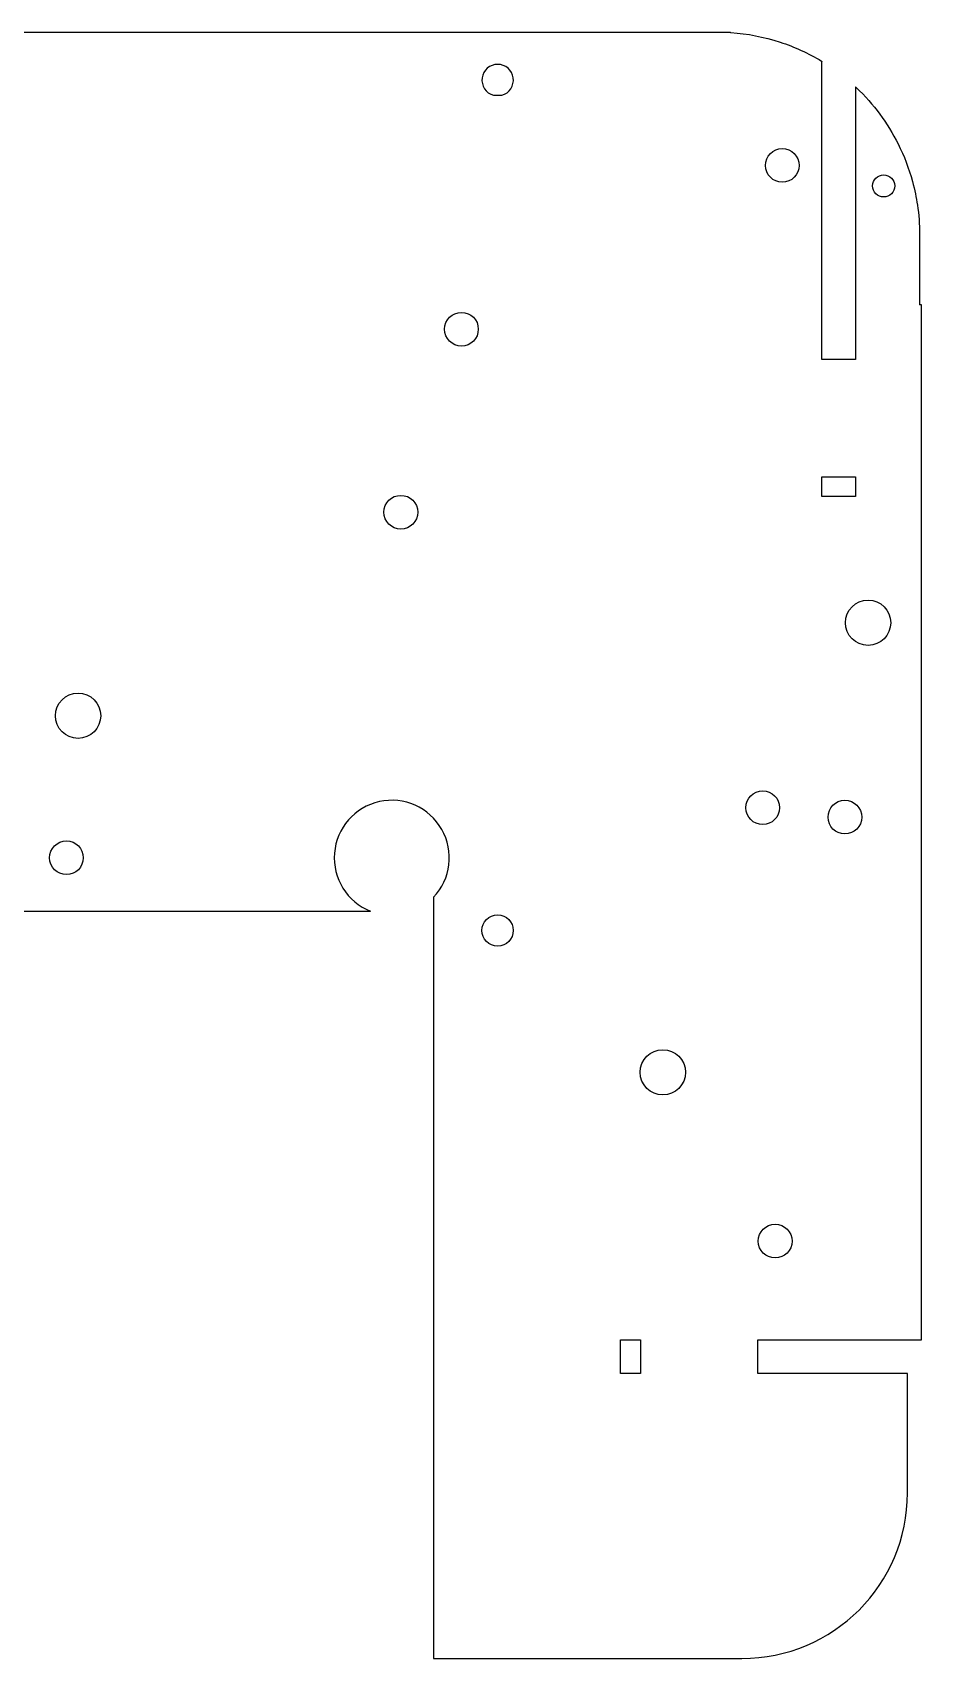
# Model space of a CAD drawing. Header units: millimetres. Extents: x -118 to 119, y -70 to 71.
# Drawn here: x 42.1 to 118.6, y -69.4 to 70.5 of the extents above; entities that cross this region are included whole.
import ezdxf

# ---------------------------------------------------------------- set-up
doc = ezdxf.new("R2010")
doc.units = ezdxf.units.MM
doc.layers.add('CUTOUTS', color=1, linetype='CONTINUOUS')
doc.layers.add('PERIMETER', color=5, linetype='CONTINUOUS')

msp = doc.modelspace()

# ---------------------------------------------------------------- linework, layer by layer
at = {"layer": 'CUTOUTS'}
msp.add_lwpolyline([(82.48, 65.14, 7.28011), (81.75, 65.14)], format="xyb", close=True, dxfattribs=at)
for points in [[(110.01, 32.29), (112.91, 32.29), (112.91, 30.59), (110.01, 30.59)], [(92.7, -44.91), (92.7, -42.01), (94.4, -42.01), (94.4, -44.91)]]:
    msp.add_lwpolyline(points, close=True, dxfattribs=at)
for centre, radius in [((106.61, 59.1), 1.45), ((115.34, 57.34), 0.95), ((79, 45), 1.45), ((73.78, 29.25), 1.45), ((114, 19.73), 1.95), ((46, 11.73), 1.95), ((104.93, 3.81), 1.45), ((112, 3), 1.45), ((45, -0.5), 1.45), ((82.11, -6.76), 1.35), ((96.33, -18.97), 1.95), ((106, -33.5), 1.45)]:
    msp.add_circle(centre, radius, dxfattribs=at)
at = {"layer": 'PERIMETER'}
for p, q in [((102.16, 70.54), (-71.09, 70.54)), ((110.01, 42.39), (110.01, 68.06)), ((112.91, 65.87), (112.91, 42.39)), ((118.59, 47.09), (118.43, 47.09)), ((118.59, 43.99), (118.59, 47.09)), ((118.59, 43.99), (118.59, 43.99)), ((118.59, -10), (118.59, 43.99)), ((112.91, 42.39), (110.01, 42.39)), ((76.6, -3.9), (76.6, -69.43)), ((24.67, -5.1), (71.17, -5.1)), ((118.59, -10), (118.59, -10)), ((118.59, -42.01), (118.59, -10)), ((104.5, -42.01), (118.59, -42.01)), ((104.5, -44.91), (104.5, -42.01)), ((117.39, -44.91), (104.5, -44.91)), ((117.39, -55.18), (117.39, -44.91)), ((76.6, -69.43), (103.14, -69.43))]:
    msp.add_line(p, q, dxfattribs=at)
for centre, radius, start, end in [((73, -0.5), 4.95, -43.3995, 248.3249), ((103.14, -55.18), 14.25, 270, 360)]:
    msp.add_arc(centre, radius, start, end, dxfattribs=at)
for points, knots in [([(102.16, 70.54), (102.16, 70.54), (102.17, 70.54), (102.17, 70.54), (102.17, 70.54), (102.18, 70.54), (102.18, 70.54), (103.63, 70.44), (105, 70.18), (106.42, 69.71), (107.66, 69.31), (108.86, 68.76), (109.99, 68.08), (110, 68.07), (110.01, 68.07), (110.01, 68.06)], [-0.8277109, -0.8277109, -0.8277109, -0.8277109, -0.8275383, -0.8275383, -0.8275383, -0.8261335, -0.8261335, -0.8261335, -0.3846054, -0.3846054, -0.3846054, -0.0002287, -0.0002287, -0.0002287, 0.002532, 0.002532, 0.002532, 0.002532]), ([(112.91, 65.87), (112.94, 65.84), (112.97, 65.81), (113, 65.79), (114.46, 64.4), (115.68, 62.75), (116.58, 60.95), (117.1, 59.92), (117.51, 58.84), (117.82, 57.72), (118.02, 56.99), (118.15, 56.31), (118.24, 55.69), (118.37, 54.86), (118.43, 54.08), (118.43, 53.13), (118.43, 52.47), (118.43, 51.7), (118.43, 50.82), (118.43, 49.68), (118.43, 48.48), (118.43, 47.31), (118.43, 47.23), (118.43, 47.16), (118.43, 47.09)], [0.358899, 0.358899, 0.358899, 0.358899, 0.370307, 0.370307, 0.370307, 0.961363, 0.961363, 0.961363, 1.299786, 1.299786, 1.299786, 1.522751, 1.522751, 1.522751, 1.819998, 1.819998, 1.819998, 2.032985, 2.032985, 2.032985, 2.310644, 2.310644, 2.310644, 2.328263, 2.328263, 2.328263, 2.328263])]:
    msp.add_open_spline(points, degree=3, knots=knots, dxfattribs=at)

doc.saveas('drawing.dxf')
